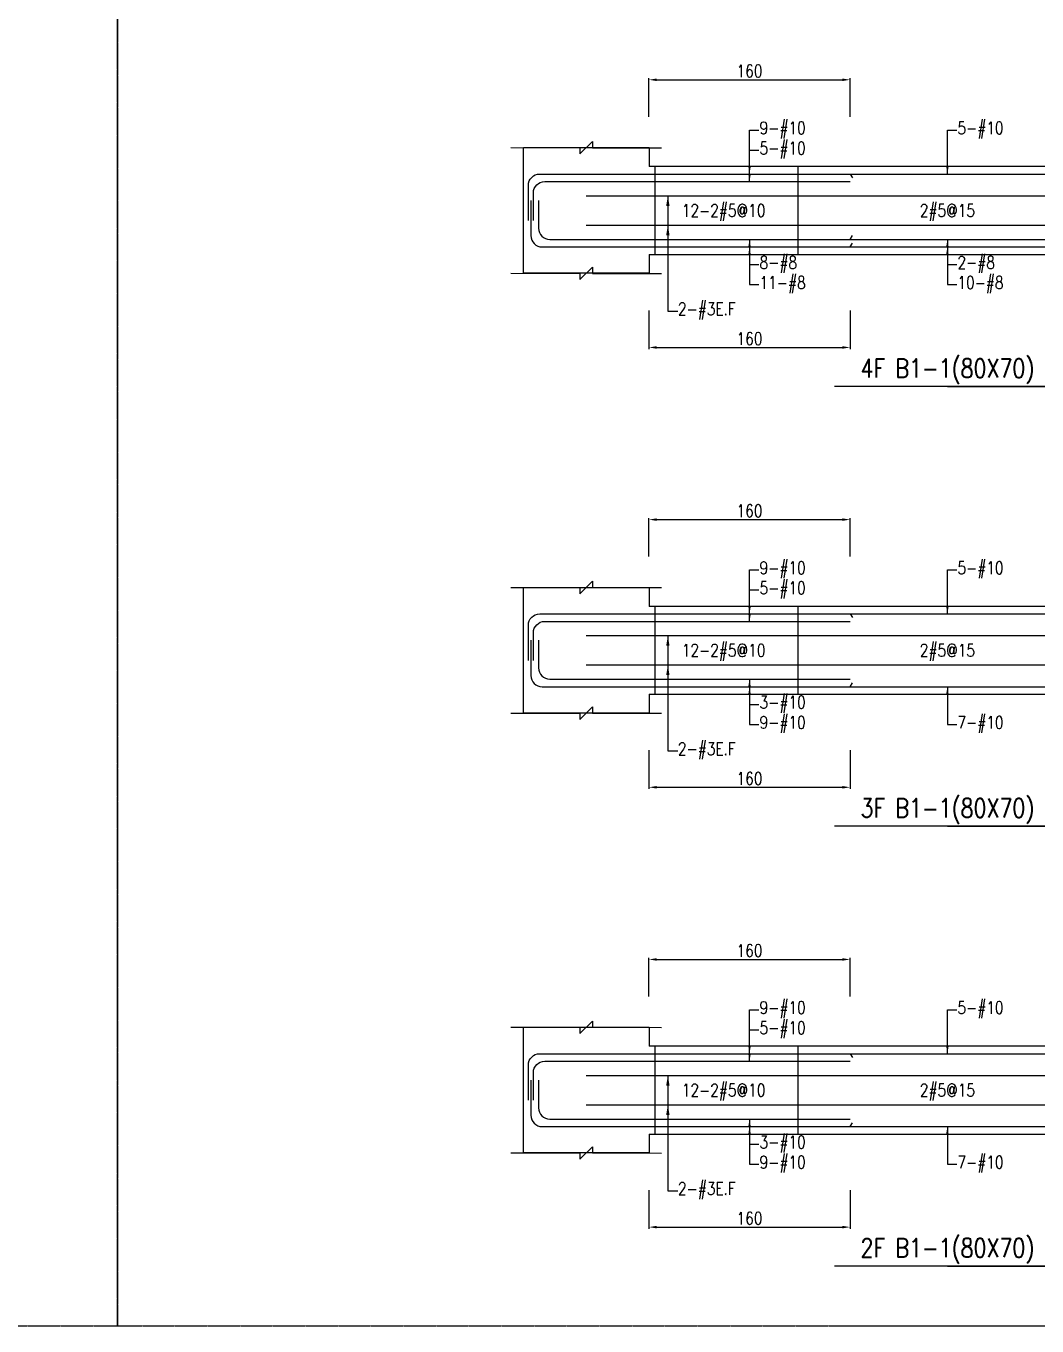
# Model space of a CAD drawing. Header units: millimetres. Extents: x 0 to 84580, y -12276 to 4373.
# Drawn here: x 35759 to 36564, y 0 to 1034 of the extents above; entities that cross this region are included whole.
import ezdxf
from ezdxf.enums import TextEntityAlignment as Align

# ---------------------------------------------------------------- set-up
doc = ezdxf.new("R2010")
doc.units = ezdxf.units.MM
doc.header["$MEASUREMENT"] = 0
doc.linetypes.add('CENTER', pattern=[2, 1.25, -0.25, 0.25, -0.25])
for name, color, linetype in [('S-DIM', 2, 'Continuous'), ('S-GRID', 1, 'CENTER'), ('S-LEADER', 2, 'Continuous'), ('S-RC', 130, 'Continuous'), ('S-REINF', 6, 'Continuous'), ('S-TEXT', 2, 'Continuous')]:
    doc.layers.add(name, color=color, linetype=linetype)
doc.styles.add('CS4', font='romans.shx', dxfattribs={"width": 0.8, "bigfont": 'lsp.shx'})
doc.styles.get("Standard").update_dxf_attribs({"font": 'arial.ttf'})
doc.dimstyles.new('ISO-25', dxfattribs={"dimtxt": 2.5, "dimasz": 2.5, "dimexe": 1.25, "dimexo": 0.625, "dimtad": 1, "dimtxsty": 'Standard', "dimcen": 2.5, "dimadec": 0, "dimazin": 0, "dimtfac": 1, "dimtmove": 0, "dimatfit": 3, "dimfxl": 0, "dimarcsym": 0})

# ---------------------------------------------------------------- blocks, each defined once
blk = doc.blocks.new('*D377')
at = {"layer": 'DEFPOINTS', "color": 0, "transparency": 16777216}
for p in [(36415, 291.7), (36255, 261.7), (36415, 261.7)]:
    blk.add_point(p, dxfattribs=at)
at = {"layer": 'S-DIM', "color": 0, "lineweight": -2, "transparency": 16777216}
for p, q in [((36255, 262.3), (36255, 292.9)), ((36261, 291.7), (36409, 291.7)), ((36415, 262.3), (36415, 292.9))]:
    blk.add_line(p, q, dxfattribs=at)
at = {"layer": 'S-DIM', "color": 0, "transparency": 16777216}
for points in [[(36261, 292.7), (36261, 290.7), (36255, 291.7)], [(36409, 292.7), (36409, 290.7), (36415, 291.7)]]:
    blk.add_solid(points, dxfattribs=at)
at = {"layer": 'S-DIM', "color": 0, "transparency": 16777216, "insert": (36335, 298.7), "char_height": 10, "attachment_point": 5, "style": 'CS4'}
blk.add_mtext('160', dxfattribs=at)
blk = doc.blocks.new('*D379')
at = {"layer": 'DEFPOINTS', "color": 0, "transparency": 16777216}
for p in [(36255, 108.7), (36415, 108.7), (36415, 78.7)]:
    blk.add_point(p, dxfattribs=at)
at = {"layer": 'S-DIM', "color": 0, "lineweight": -2, "transparency": 16777216}
for p, q in [((36255, 108.1), (36255, 77.4)), ((36415, 108.1), (36415, 77.4)), ((36261, 78.7), (36409, 78.7))]:
    blk.add_line(p, q, dxfattribs=at)
at = {"layer": 'S-DIM', "color": 0, "transparency": 16777216}
for points in [[(36261, 79.7), (36261, 77.7), (36255, 78.7)], [(36409, 79.7), (36409, 77.7), (36415, 78.7)]]:
    blk.add_solid(points, dxfattribs=at)
at = {"layer": 'S-DIM', "color": 0, "transparency": 16777216, "insert": (36335, 85.7), "char_height": 10, "attachment_point": 5, "style": 'CS4'}
blk.add_mtext('160', dxfattribs=at)
blk = doc.blocks.new('*D381')
at = {"layer": 'DEFPOINTS', "color": 0, "transparency": 16777216}
for p in [(36415, 641.7), (36255, 611.7), (36415, 611.7)]:
    blk.add_point(p, dxfattribs=at)
at = {"layer": 'S-DIM', "color": 0, "lineweight": -2, "transparency": 16777216}
for p, q in [((36255, 612.3), (36255, 642.9)), ((36261, 641.7), (36409, 641.7)), ((36415, 612.3), (36415, 642.9))]:
    blk.add_line(p, q, dxfattribs=at)
at = {"layer": 'S-DIM', "color": 0, "transparency": 16777216}
for points in [[(36261, 642.7), (36261, 640.7), (36255, 641.7)], [(36409, 642.7), (36409, 640.7), (36415, 641.7)]]:
    blk.add_solid(points, dxfattribs=at)
at = {"layer": 'S-DIM', "color": 0, "transparency": 16777216, "insert": (36335, 648.7), "char_height": 10, "attachment_point": 5, "style": 'CS4'}
blk.add_mtext('160', dxfattribs=at)
blk = doc.blocks.new('*D383')
at = {"layer": 'DEFPOINTS', "color": 0, "transparency": 16777216}
for p in [(36255, 458.7), (36415, 458.7), (36415, 428.7)]:
    blk.add_point(p, dxfattribs=at)
at = {"layer": 'S-DIM', "color": 0, "lineweight": -2, "transparency": 16777216}
for p, q in [((36255, 458.1), (36255, 427.4)), ((36415, 458.1), (36415, 427.4)), ((36261, 428.7), (36409, 428.7))]:
    blk.add_line(p, q, dxfattribs=at)
at = {"layer": 'S-DIM', "color": 0, "transparency": 16777216}
for points in [[(36261, 429.7), (36261, 427.7), (36255, 428.7)], [(36409, 429.7), (36409, 427.7), (36415, 428.7)]]:
    blk.add_solid(points, dxfattribs=at)
at = {"layer": 'S-DIM', "color": 0, "transparency": 16777216, "insert": (36335, 435.7), "char_height": 10, "attachment_point": 5, "style": 'CS4'}
blk.add_mtext('160', dxfattribs=at)
blk = doc.blocks.new('*D385')
at = {"layer": 'DEFPOINTS', "color": 0, "transparency": 16777216}
for p in [(36415, 991.7), (36255, 961.7), (36415, 961.7)]:
    blk.add_point(p, dxfattribs=at)
at = {"layer": 'S-DIM', "color": 0, "lineweight": -2, "transparency": 16777216}
for p, q in [((36255, 962.3), (36255, 992.9)), ((36261, 991.7), (36409, 991.7)), ((36415, 962.3), (36415, 992.9))]:
    blk.add_line(p, q, dxfattribs=at)
at = {"layer": 'S-DIM', "color": 0, "transparency": 16777216}
for points in [[(36261, 992.7), (36261, 990.7), (36255, 991.7)], [(36409, 992.7), (36409, 990.7), (36415, 991.7)]]:
    blk.add_solid(points, dxfattribs=at)
at = {"layer": 'S-DIM', "color": 0, "transparency": 16777216, "insert": (36335, 998.7), "char_height": 10, "attachment_point": 5, "style": 'CS4'}
blk.add_mtext('160', dxfattribs=at)
blk = doc.blocks.new('*D343')
at = {"layer": 'DEFPOINTS', "color": 0, "transparency": 16777216}
for p in [(36255, 808.7), (36415, 808.7), (36415, 778.7)]:
    blk.add_point(p, dxfattribs=at)
at = {"layer": 'S-DIM', "color": 0, "lineweight": -2, "transparency": 16777216}
for p, q in [((36255, 808.1), (36255, 777.4)), ((36415, 808.1), (36415, 777.4)), ((36261, 778.7), (36409, 778.7))]:
    blk.add_line(p, q, dxfattribs=at)
at = {"layer": 'S-DIM', "color": 0, "transparency": 16777216}
for points in [[(36261, 779.7), (36261, 777.7), (36255, 778.7)], [(36409, 779.7), (36409, 777.7), (36415, 778.7)]]:
    blk.add_solid(points, dxfattribs=at)
at = {"layer": 'S-DIM', "color": 0, "transparency": 16777216, "insert": (36335, 785.7), "char_height": 10, "attachment_point": 5, "style": 'CS4'}
blk.add_mtext('160', dxfattribs=at)

msp = doc.modelspace()

# ---------------------------------------------------------------- linework, layer by layer
at = {"layer": 'S-GRID'}
for points in [[(32603, 0), (35832, 0), (35832, 2069), (32603, 2069), (32603, 0)], [(35832, 0), (39061, 0), (39061, 2069), (35832, 2069), (35832, 0)]]:
    msp.add_lwpolyline(points, dxfattribs=at)
at = {"layer": 'S-RC'}
for points in [[(36145.028, 937.688), (36200.028, 937.678), (36200.027, 932.678), (36210.029, 942.676), (36210.028, 937.676), (36265.028, 937.665)], [(36255.028, 852.688), (36255.028, 837.688), (36155.028, 837.688), (36155.028, 937.688), (36255.028, 937.688), (36255.028, 922.688)], [(36730.028, 922.688), (36255.028, 922.688)], [(36255.028, 852.688), (36730.028, 852.688)], [(36145.028, 837.688), (36200.028, 837.678), (36200.027, 832.678), (36210.029, 842.676), (36210.028, 837.676), (36265.028, 837.665)], [(36492.528, 747.688), (36582.528, 747.688), (36402.528, 747.688)], [(36145.028, 587.688), (36200.028, 587.678), (36200.027, 582.678), (36210.029, 592.676), (36210.028, 587.676), (36265.028, 587.665)], [(36255.028, 502.688), (36255.028, 487.688), (36155.028, 487.688), (36155.028, 587.688), (36255.028, 587.688), (36255.028, 572.688)], [(36730.028, 572.688), (36255.028, 572.688)], [(36255.028, 502.688), (36730.028, 502.688)], [(36145.028, 487.688), (36200.028, 487.678), (36200.027, 482.678), (36210.029, 492.676), (36210.028, 487.676), (36265.028, 487.665)], [(36492.528, 397.688), (36582.528, 397.688), (36402.528, 397.688)], [(36145.028, 237.688), (36200.028, 237.678), (36200.027, 232.678), (36210.029, 242.676), (36210.028, 237.676), (36265.028, 237.665)], [(36255.028, 152.688), (36255.028, 137.688), (36155.028, 137.688), (36155.028, 237.688), (36255.028, 237.688), (36255.028, 222.688)], [(36730.028, 222.688), (36255.028, 222.688)], [(36255.028, 152.688), (36730.028, 152.688)], [(36145.028, 137.688), (36200.028, 137.678), (36200.027, 132.678), (36210.029, 142.676), (36210.028, 137.676), (36265.028, 137.665)], [(36492.528, 47.688), (36582.528, 47.688), (36402.528, 47.688)]]:
    msp.add_lwpolyline(points, dxfattribs=at)
at = {"layer": 'S-REINF', "color": 1}
for points in [[(36260.028, 852.688), (36260.028, 922.688)], [(36373.778, 852.688), (36373.778, 922.688)], [(36205.028, 899.355), (36780.028, 899.355)], [(36205.028, 876.022), (36780.028, 876.022)], [(36260.028, 502.688), (36260.028, 572.688)], [(36373.778, 502.688), (36373.778, 572.688)], [(36205.028, 549.355), (36780.028, 549.355)], [(36205.028, 526.022), (36780.028, 526.022)], [(36260.028, 152.688), (36260.028, 222.688)], [(36373.778, 152.688), (36373.778, 222.688)], [(36205.028, 199.355), (36780.028, 199.355)], [(36205.028, 176.022), (36780.028, 176.022)]]:
    msp.add_lwpolyline(points, dxfattribs=at)
at = {"layer": 'S-REINF'}
for points in [[(36159.028, 879.688), (36159.028, 907.688, -0.41421356), (36168.028, 916.688), (36255.028, 916.688)], [(36163.028, 879.688), (36163.028, 901.688, -0.41421356), (36172.028, 910.688), (36255.028, 910.688)], [(36161.028, 895.688), (36161.028, 867.688, 0.41421356), (36170.028, 858.688), (36255.028, 858.688)], [(36167.028, 895.688), (36167.028, 873.688, 0.41421356), (36176.028, 864.688), (36255.028, 864.688)], [(36159.028, 529.688), (36159.028, 557.688, -0.41421356), (36168.028, 566.688), (36255.028, 566.688)], [(36163.028, 529.688), (36163.028, 551.688, -0.41421356), (36172.028, 560.688), (36255.028, 560.688)], [(36161.028, 545.688), (36161.028, 517.688, 0.41421356), (36170.028, 508.688), (36255.028, 508.688)], [(36167.028, 545.688), (36167.028, 523.688, 0.41421356), (36176.028, 514.688), (36255.028, 514.688)], [(36159.028, 179.688), (36159.028, 207.688, -0.41421356), (36168.028, 216.688), (36255.028, 216.688)], [(36163.028, 179.688), (36163.028, 201.688, -0.41421356), (36172.028, 210.688), (36255.028, 210.688)], [(36161.028, 195.688), (36161.028, 167.688, 0.41421356), (36170.028, 158.688), (36255.028, 158.688)], [(36167.028, 195.688), (36167.028, 173.688, 0.41421356), (36176.028, 164.688), (36255.028, 164.688)]]:
    msp.add_lwpolyline(points, format="xyb", dxfattribs=at)
for points in [[(36255.028, 916.688), (36415.028, 916.688)], [(36255.028, 910.688), (36415.028, 910.688)], [(36415.028, 916.688), (36417.028, 913.688)], [(36415.028, 916.688), (36570.028, 916.688)], [(36255.028, 864.688), (36415.028, 864.688)], [(36255.028, 858.688), (36415.028, 858.688)], [(36415.028, 864.688), (36417.028, 867.688)], [(36415.028, 864.688), (36570.028, 864.688)], [(36415.028, 858.688), (36417.028, 861.688)], [(36415.028, 858.688), (36570.028, 858.688)], [(36255.028, 566.688), (36415.028, 566.688)], [(36255.028, 560.688), (36415.028, 560.688)], [(36415.028, 566.688), (36417.028, 563.688)], [(36415.028, 566.688), (36570.028, 566.688)], [(36255.028, 514.688), (36415.028, 514.688)], [(36255.028, 508.688), (36415.028, 508.688)], [(36415.028, 508.688), (36417.028, 511.688)], [(36415.028, 508.688), (36570.028, 508.688)], [(36255.028, 216.688), (36415.028, 216.688)], [(36255.028, 210.688), (36415.028, 210.688)], [(36415.028, 216.688), (36417.028, 213.688)], [(36415.028, 216.688), (36570.028, 216.688)], [(36255.028, 164.688), (36415.028, 164.688)], [(36255.028, 158.688), (36415.028, 158.688)], [(36415.028, 158.688), (36417.028, 161.688)], [(36415.028, 158.688), (36570.028, 158.688)]]:
    msp.add_lwpolyline(points, dxfattribs=at)

# ---------------------------------------------------------------- texts
at = {"layer": 'S-LEADER', "char_height": 10, "attachment_point": 4, "style": 'CS4'}
for s, insert in [('9-#10', (36343.028, 951.688)), ('5-#10', (36500.528, 951.688)), ('5-#10', (36343.028, 935.688)), ('8-#8', (36343.028, 844.688)), ('2-#8', (36500.528, 844.688)), ('11-#8', (36343.028, 828.688)), ('10-#8', (36500.528, 828.688)), ('9-#10', (36343.028, 601.688)), ('5-#10', (36500.528, 601.688)), ('5-#10', (36343.028, 585.688)), ('3-#10', (36343.028, 494.688)), ('9-#10', (36343.028, 478.688)), ('7-#10', (36500.528, 478.688)), ('9-#10', (36343.028, 251.688)), ('5-#10', (36500.528, 251.688)), ('5-#10', (36343.028, 235.688)), ('3-#10', (36343.028, 144.688)), ('9-#10', (36343.028, 128.688)), ('7-#10', (36500.528, 128.688))]:
    msp.add_mtext(s, dxfattribs=dict(at, insert=insert))
at = {"layer": 'S-LEADER', "color": 3, "char_height": 10, "attachment_point": 4, "style": 'CS4'}
for insert in [(36278.028, 807.688), (36278.028, 457.688), (36278.028, 107.688)]:
    msp.add_mtext('2-#3E.F', dxfattribs=dict(at, insert=insert))
at = {"layer": 'S-RC', "style": 'CS4', "width": 0.8}
for s, p in [('4F B1-1(80X70)', (36492.528, 754.688)), ('3F B1-1(80X70)', (36492.528, 404.688)), ('2F B1-1(80X70)', (36492.528, 54.688))]:
    msp.add_text(s, height=15, dxfattribs=at).set_placement(p, align=Align.CENTER)
at = {"layer": 'S-TEXT', "color": 1, "style": 'CS4', "width": 0.8}
for s, p in [('12-2#5@10', (36314.403, 882.688)), ('2#5@15', (36492.528, 882.688)), ('12-2#5@10', (36314.403, 532.688)), ('2#5@15', (36492.528, 532.688)), ('12-2#5@10', (36314.403, 182.688)), ('2#5@15', (36492.528, 182.688))]:
    msp.add_text(s, height=10, dxfattribs=at).set_placement(p, align=Align.CENTER)

# ---------------------------------------------------------------- dimensions: what is measured, and where the dimension line sits
at = {"layer": 'S-DIM'}
for p1, p2, distance, picture, middle in [((36255.028, 961.688), (36415.028, 961.688), 30, '*D385', (36335.028, 998.688)), ((36255.028, 808.688), (36415.028, 808.688), -30, '*D343', (36335.028, 785.688)), ((36255.028, 611.688), (36415.028, 611.688), 30, '*D381', (36335.028, 648.688)), ((36255.028, 458.688), (36415.028, 458.688), -30, '*D383', (36335.028, 435.688)), ((36255.028, 261.688), (36415.028, 261.688), 30, '*D377', (36335.028, 298.688)), ((36255.028, 108.688), (36415.028, 108.688), -30, '*D379', (36335.028, 85.688))]:
    dim = msp.add_aligned_dim(p1=p1, p2=p2, distance=distance, dimstyle='ISO-25', override={"dimtxt": 10, "dimasz": 6, "dimgap": 2, "dimtxsty": 'CS4'}, dxfattribs=at)
    dim.commit()
    dim.dimension.update_dxf_attribs({"geometry": picture, "text_midpoint": middle})

# ---------------------------------------------------------------- leaders
at = {"layer": 'S-LEADER', "annotation_type": 0, "has_hookline": 1, "hookline_direction": 0}
for points, override, text_width in [([(36335.028, 916.688), (36335.028, 951.688), (36342.403, 951.688)], {"dimasz": 6, "dimtad": 0}, 38.476), ([(36492.528, 916.688), (36492.528, 951.688), (36499.903, 951.688)], {"dimasz": 6, "dimtad": 0}, 38.476), ([(36335.028, 910.688), (36335.028, 935.688), (36342.403, 935.688)], {"dimasz": 6, "dimtad": 0}, 38.476), ([(36270.028, 876.022), (36270.028, 807.688), (36277.403, 807.688)], {"dimasz": 8, "dimtad": 0}, 49.524), ([(36335.028, 864.688), (36335.028, 844.688), (36342.403, 844.688)], {"dimasz": 6, "dimtad": 0}, 30.857), ([(36335.028, 858.688), (36335.028, 828.688), (36342.403, 828.688)], {"dimasz": 6, "dimtad": 0}, 37.333), ([(36492.528, 864.688), (36492.528, 844.688), (36499.903, 844.688)], {"dimasz": 6, "dimtad": 0}, 30.857), ([(36492.528, 858.688), (36492.528, 828.688), (36499.903, 828.688)], {"dimasz": 6, "dimtad": 0}, 37.333), ([(36335.028, 566.688), (36335.028, 601.688), (36342.403, 601.688)], {"dimasz": 6, "dimtad": 0}, 38.476), ([(36492.528, 566.688), (36492.528, 601.688), (36499.903, 601.688)], {"dimasz": 6, "dimtad": 0}, 38.476), ([(36335.028, 560.688), (36335.028, 585.688), (36342.403, 585.688)], {"dimasz": 6, "dimtad": 0}, 38.476), ([(36270.028, 526.022), (36270.028, 457.688), (36277.403, 457.688)], {"dimasz": 8, "dimtad": 0}, 49.524), ([(36335.028, 514.688), (36335.028, 494.688), (36342.403, 494.688)], {"dimasz": 6, "dimtad": 0}, 38.476), ([(36335.028, 508.688), (36335.028, 478.688), (36342.403, 478.688)], {"dimasz": 6, "dimtad": 0}, 38.476), ([(36492.528, 508.688), (36492.528, 478.688), (36499.903, 478.688)], {"dimasz": 6, "dimtad": 0}, 38.476), ([(36335.028, 216.688), (36335.028, 251.688), (36342.403, 251.688)], {"dimasz": 6, "dimtad": 0}, 38.476), ([(36492.528, 216.688), (36492.528, 251.688), (36499.903, 251.688)], {"dimasz": 6, "dimtad": 0}, 38.476), ([(36335.028, 210.688), (36335.028, 235.688), (36342.403, 235.688)], {"dimasz": 6, "dimtad": 0}, 38.476), ([(36270.028, 176.022), (36270.028, 107.688), (36277.403, 107.688)], {"dimasz": 8, "dimtad": 0}, 49.524), ([(36335.028, 164.688), (36335.028, 144.688), (36342.403, 144.688)], {"dimasz": 6, "dimtad": 0}, 38.476), ([(36335.028, 158.688), (36335.028, 128.688), (36342.403, 128.688)], {"dimasz": 6, "dimtad": 0}, 38.476), ([(36492.528, 158.688), (36492.528, 128.688), (36499.903, 128.688)], {"dimasz": 6, "dimtad": 0}, 38.476)]:
    msp.add_leader(points, dimstyle='ISO-25', override=override, dxfattribs=dict(at, text_width=text_width))
at = {"layer": 'S-LEADER'}
for points in [[(36270.028, 899.355), (36270.028, 807.688), (36278.028, 807.688)], [(36270.028, 549.355), (36270.028, 457.688), (36278.028, 457.688)], [(36270.028, 199.355), (36270.028, 107.688), (36278.028, 107.688)]]:
    msp.add_leader(points, dimstyle='ISO-25', override={"dimasz": 8}, dxfattribs=at)

doc.saveas('drawing.dxf')
